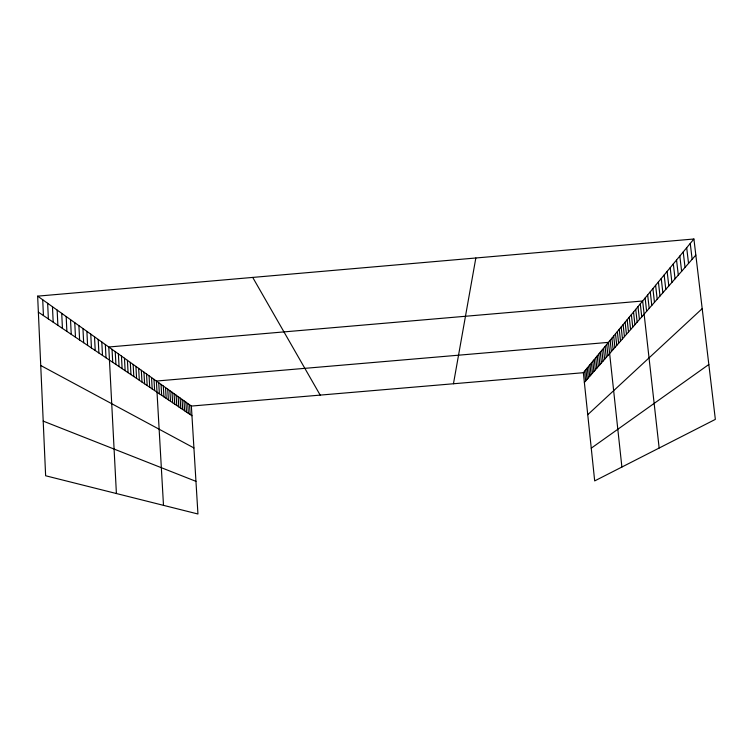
<?xml version="1.0" encoding="UTF-8"?>
<svg xmlns="http://www.w3.org/2000/svg" width="753" height="753" viewBox="0 0 753 753"><rect width="100%" height="100%" fill="white"/><g stroke="black" fill="none" stroke-linecap="round" stroke-linejoin="round"><path stroke-width="1.13" d="M453.457 383.757L475.84 257.987M583.349 372.707L693.918 239.002L715.35 419.383L594.682 480.913L583.349 372.707L191.366 406.065L37.65 296.145L45.632 475.764L197.945 513.998L191.366 406.065M584.366 382.43L695.828 255.088M587.745 414.687L702.191 308.636M591.256 448.176L708.827 364.499M37.65 296.145L693.918 239.002M43.203 421.115L195.959 481.346M40.737 365.497L193.916 447.941M38.365 312.166L191.959 415.76M252.716 277.415L320.185 395.099M690.256 243.435L692.139 259.305M686.689 247.746L688.543 263.418M683.216 251.944L685.032 267.419M679.837 256.029L681.625 271.315M676.542 260.02L678.302 275.118M673.323 263.908L675.055 278.817M670.189 267.691L671.902 282.431M667.13 271.391L668.815 285.952M664.146 275.005L665.803 289.387M661.238 278.525L662.866 292.748M658.395 281.961L660.005 296.023M655.618 285.321L657.2 299.223M652.907 288.597L654.461 302.348M650.253 291.806L651.787 305.398M647.665 294.941L649.18 308.382M645.123 298L646.62 311.3M659.157 448.035L642.648 301.002L108.771 347.001L116.404 493.535M640.295 303.845L641.754 316.872M637.989 306.631L639.429 319.517M635.739 309.361L637.16 322.124M633.527 312.034L634.93 324.665M631.362 314.65L632.746 327.16M629.235 317.22L630.609 329.598M627.155 319.733L628.51 331.998M625.122 322.199L626.458 334.341M623.126 324.609L624.444 336.647M621.159 326.981L622.467 338.897M619.239 329.306L620.528 341.109M617.356 331.584L618.627 343.283M615.502 333.824L616.763 345.42M613.686 336.017L614.937 347.51M611.907 338.182L613.14 349.561M610.156 340.29L611.37 351.576M621.893 467.039L608.433 342.37L156.379 381.046L163.495 505.348M606.749 344.413L607.944 355.491M605.092 346.418L606.269 357.402M603.464 348.385L604.631 359.275M601.863 350.324L603.021 361.12M600.292 352.216L601.44 362.927M598.748 354.089L599.877 364.706M597.223 355.924L598.353 366.457M595.736 357.731L596.847 368.17M594.268 359.51L595.369 369.864M592.818 361.252L593.91 371.521M591.406 362.965L592.479 373.159M590.004 364.659L591.077 374.768M588.63 366.316L589.693 376.349M587.284 367.953L588.328 377.902M585.947 369.563L586.982 379.437M584.639 371.144L585.665 380.943M189.568 404.785L190.161 414.555M187.742 403.476L188.335 413.322M185.887 402.149L186.48 412.07M183.996 400.794L184.598 410.799M182.075 399.419L182.687 409.51M180.127 398.026L180.739 408.192M178.15 396.615L178.762 406.855M176.136 395.174L176.748 405.5M174.084 393.706L174.705 404.126M172.004 392.219L172.625 402.723M169.886 390.703L170.507 401.293M167.731 389.16L168.352 399.843M165.538 387.597L166.168 398.365M163.307 386.007L163.938 396.859M161.038 384.378L161.669 395.334M158.732 382.731L159.363 393.781M153.988 379.333L154.629 390.581M151.551 377.592L152.191 388.943M149.066 375.813L149.706 387.268M146.534 374.006L147.183 385.564M143.955 372.161L144.604 383.823M141.329 370.288L141.988 382.053M138.656 368.368L139.314 380.256M135.926 366.419L136.585 378.411M133.149 364.433L133.808 376.538M130.307 362.4L130.975 374.627M127.417 360.329L128.085 372.679M124.461 358.221L125.139 370.692M121.449 356.065L122.127 368.659M118.381 353.872L119.059 366.589M115.237 351.632L115.924 364.471M112.037 349.336L112.724 362.315M105.326 344.535L106.013 357.788M101.806 342.022L102.493 355.416M98.201 339.443L98.897 352.988M94.52 336.807L95.217 350.512M90.755 334.116L91.452 347.971M86.896 331.358L87.593 345.373M82.952 328.534L83.649 342.709M78.905 325.644L79.611 339.979M74.773 322.689L75.469 337.193M70.528 319.649L71.234 334.332M66.179 316.542L66.885 331.405M61.727 313.361L62.433 328.393M57.153 310.085L57.868 325.315M52.465 306.735L53.181 322.152M47.655 303.299L48.371 318.914M42.723 299.769L43.429 315.582"/></g></svg>
